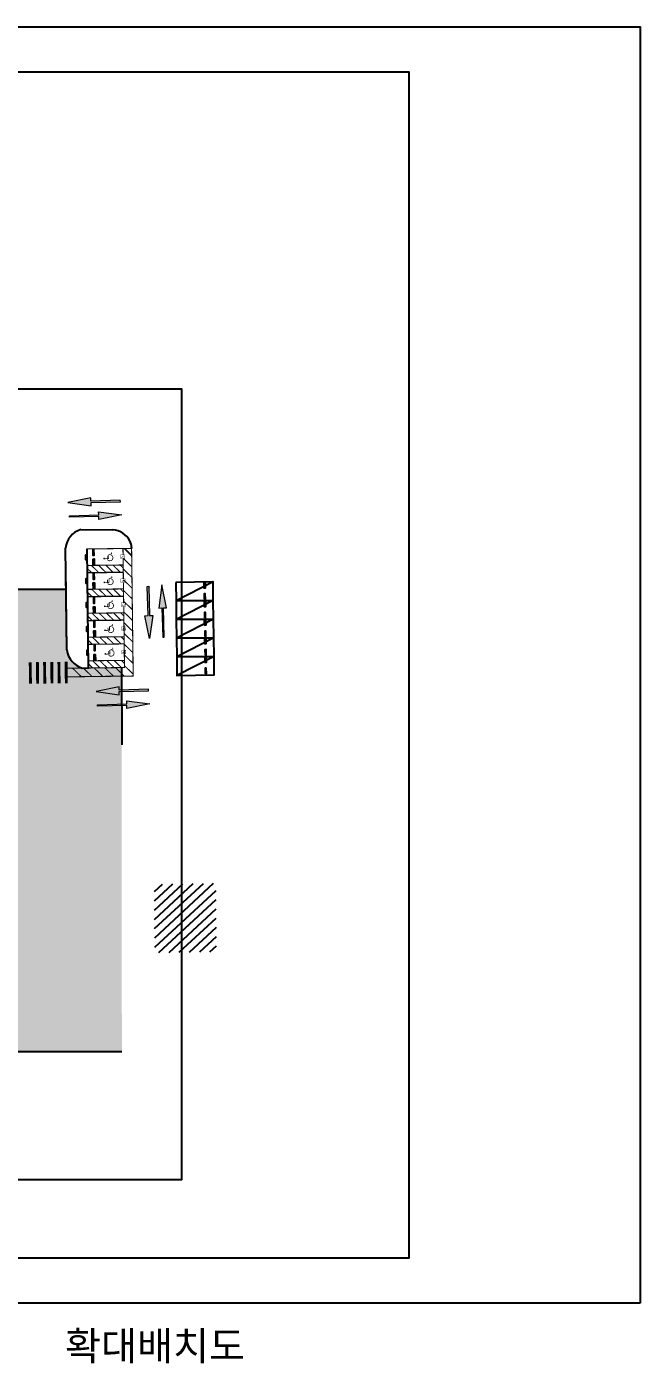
# Model space of a CAD drawing. Header units: millimetres. Extents: x 0 to 252300, y -8389 to 178200.
# Drawn here: x 166750 to 252300, y -8389 to 178200 of the extents above; entities that cross this region are included whole.
import ezdxf
from ezdxf.enums import TextEntityAlignment as Align

# ---------------------------------------------------------------- set-up
doc = ezdxf.new("R2010")
doc.units = ezdxf.units.MM
doc.header["$LTSCALE"] = 300
doc.layers.get('DEFPOINTS').update_dxf_attribs({"color": 137})
for name, color, linetype in [('-C-포-아스콘포장(T100)', 252, 'Continuous'), ('ETC-8', 8, 'Continuous'), ('XR-SITE PLAN$0$4ELE', 4, 'Continuous'), ('XR-SITE PLAN$0$XR-PLAN$0$주차장', 252, 'Continuous'), ('XR-SITE PLAN$0$XR-SITE PLAN$0$입면선', 252, 'Continuous'), ('XR-SITE PLAN$0$보행로 도색', 3, 'Continuous'), ('XR-SITE PLAN$0$일반형 주차', 5, 'Continuous')]:
    doc.layers.add(name, color=color, linetype=linetype)
doc.layers.add('XR-SITE PLAN$0$XR-PL-B3F$0$ETC-차량동선', color=251, linetype='Continuous', lineweight=13)
doc.styles.get("Standard").update_dxf_attribs({"font": 'malgun.ttf'})

# ---------------------------------------------------------------- blocks, each defined once
blk = doc.blocks.new('XR-SITE PLAN$0$park')
h = blk.add_hatch(color=256)
h.dxf.hatch_style = 1
h.paths.add_polyline_path([(844.4949225261807, 2073.085751318955), (1323.512613478, 2073.085751318955), (1330.160176245379, 2162.342438340769), (985.0847255553817, 2162.342438340769), (985.0847255553817, 2265.53323812125), (1337.845508755883, 2265.53323812125), (1358.481831726385, 2542.616717453289, -2.587853515903726), (1470.048604312469, 2651.243377763371), (1419.303874915815, 1969.894951538416), (913.1354209671263, 1969.894951538416), (720.7455218280666, 1510.824268662254), (495.1877222595504, 1593.60957836709), (524.1618275003275, 1672.552756158926), (656.3108479531948, 1624.050786347594)])
h = blk.add_hatch(color=256)
h.dxf.hatch_style = 1
h.paths.add_polyline_path([(842.7421751441434, 1630.047273533535), (905.5573800791753, 1754.513020616258, 1.425605995546907), (1491.193757862551, 2151.764695192629), (1499.364650035393, 2268.35899181728, -1.358171842890993)])
h = blk.add_hatch(color=256)
h.dxf.hatch_style = 1
h.paths.add_polyline_path([(1056.638801221037, 65.6736075374065), (1214.768549834611, 65.6736075374065), (1216.962993691675, 95.13835956528783), (1103.049258769024, 95.13835956528783), (1103.049258769024, 129.2029370052624), (1219.500018358813, 129.2029370052624), (1226.312327434774, 220.671669286734, -2.587853515903702), (1263.141918566544, 256.5306924752658), (1246.390446847421, 31.60903009743197), (1079.297890787479, 31.60903009743197), (1015.787571729627, -119.9359609338571), (941.3281126797665, -92.60749173571821), (950.8928282728884, -66.54735847801203), (994.5168776107021, -82.55846712476341)])
h = blk.add_hatch(color=256)
h.dxf.hatch_style = 1
h.paths.add_polyline_path([(1056.060197323561, -80.57895148434909), (1076.796284430893, -39.49124706553994, 1.425605995546906), (1270.122198999743, 91.64651386410696), (1272.819513002178, 130.1357537467266, -1.358171842890993)])
at = {"const_width": 150}
for points in [[(1400, 0), (3300, 0), (3300, 5000), (0, 5000), (0, 0), (900, 0)], [(2300, 5000), (2300, 0)], [(2300, 4432.996366977692), (3307.641409065691, 3425.354957912001)], [(2741.598563708365, 4991.397803269327), (3307.641409065691, 4425.354957912001)], [(2300, 3432.996366977692), (3307.641409065691, 2425.354957912001)], [(2300, 2432.996366977692), (3307.641409065691, 1425.354957912001)], [(2300, 1432.996366977692), (3307.641409065691, 425.3549579120008)], [(2300, 432.9963669776917), (2732.996366977692, 0)]]:
    blk.add_lwpolyline(points, dxfattribs=at)
at = {"const_width": 50}
blk.add_lwpolyline([(900, -228.8804113278165), (1400, -228.8804113278165), (1400, 351.1195886721835), (900, 351.1195886721835)], close=True, dxfattribs=at)
at = {"layer": 'XR-SITE PLAN$0$4ELE'}
for points in [[(91.037952022627, 4197.614478946663), (888.160649956204, 4197.614478946663), (888.160649956204, 4047.655292932875), (91.037952022627, 4047.655292932875)], [(800, 5151.119588672184), (1500, 5151.119588672184), (1500, 5181.119588672184), (800, 5181.119588672184)], [(2208.962047977373, 4197.614478946663), (1411.839350043796, 4197.614478946663), (1411.839350043796, 4047.655292932875), (2208.962047977373, 4047.655292932875)]]:
    blk.add_lwpolyline(points, close=True, dxfattribs=at)
blk = doc.blocks.new('XR-SITE PLAN$0$확장형 주차')
at = {"layer": 'XR-SITE PLAN$0$XR-PLAN$0$주차장'}
blk.add_line((1164637.121094154, 233357.1161172677), (1166266.757465922, 238937.8226402639), dxfattribs=at)
at = {"layer": 'XR-SITE PLAN$0$XR-PLAN$0$주차장', "color": 4}
blk.add_lwpolyline([(1168173.112800766, 237169.8267869575), (1166266.757465922, 238937.8226402639), (1162730.765759309, 235125.111970574), (1164637.121094154, 233357.1161172677)], close=True, dxfattribs=at)
at = {"layer": 'XR-SITE PLAN$0$XR-PLAN$0$주차장'}
for points in [[(1163727.406483771, 235905.6292774566), (1163625.406723003, 235795.6472389079), (1164175.316915747, 235285.6484350695), (1164277.316676515, 235395.6304736183)], [(1165413.797741519, 234341.6329456857), (1165311.797980751, 234231.6509071369), (1164761.887788007, 234741.6497109753), (1164863.887548775, 234851.6317495241)]]:
    blk.add_lwpolyline(points, close=True, dxfattribs=at)

msp = doc.modelspace()

# ---------------------------------------------------------------- hatches: boundary and pattern name
at = {"layer": '-C-포-아스콘포장(T100)'}
h = msp.add_hatch(dxfattribs=at)
h.set_pattern_fill('CROSS', color=256, scale=100)
h.set_pattern_definition([(0, (0, 0), (635, 635), [317.5, -952.5]), (90, (158.75, -158.75), (-635, 635), [317.5, -952.5])])
edge = h.paths.add_edge_path()
edge.add_line((172353.2853825181, 91202.99178813957), (172245.1770469291, 99674.02404072126))
edge.add_line((172245.1770469291, 99674.02404072126), (160725.7765833339, 99674.02404072126))
edge.add_line((160725.7765833339, 99674.02404072126), (160710.1279447788, 99301.32316064212))
edge.add_line((160710.1279447788, 99301.32316064212), (160971.9606947665, 94258.84404072042))
edge.add_line((160971.9606947665, 94258.84404072042), (160979.1589733752, 89489.02401594172))
edge.add_line((160979.1589733752, 89489.02401594172), (160974.6068837409, 63754.12322273699))
edge.add_line((160974.6068837409, 63754.12322273699), (160622.2435457172, 59629.97089775795))
edge.add_arc((154594.4646669399, 60144.97813299795), 6049.739718680721, 295.23277837890623, 355.1165671374055, ccw=False)
edge.add_line((157173.4497427408, 54672.48449274775), (150516.9406627481, 52105.22701868293))
edge.add_line((150516.9406627481, 52105.22701868293), (149546.0426787679, 51958.39818563606))
edge.add_line((149546.0426787679, 51958.39818563606), (122940.8748742704, 51797.43188267824))
edge.add_line((122940.8748742704, 51797.43188267824), (118515.4591497842, 51749.73799526702))
edge.add_line((118515.4591497842, 51749.73799526702), (114515.4591497842, 51738.93702616444))
edge.add_line((114515.4591497842, 51738.93702616444), (99263.92412272736, 51763.41298368451))
edge.add_line((99263.92412272736, 51763.41298368451), (92845.3903067772, 51675.37701174495))
edge.add_line((92845.3903067772, 51675.37701174495), (91092.32753775164, 51721.83096173283))
edge.add_line((91092.32753775164, 51721.83096173283), (90515.45914978418, 51721.83096173283))
edge.add_line((90515.45914978418, 51721.83096173283), (79680.45914978418, 51726.34249297388))
edge.add_line((79680.45914978418, 51726.34249297388), (79680.45914978418, 38777.17707670186))
edge.add_line((79680.45914978418, 38777.17707670186), (103109.1535207693, 38652.90627965209))
edge.add_line((103109.1535207693, 38652.90627965209), (103732.3413817648, 38212.76647469279))
edge.add_line((103732.3413817648, 38212.76647469279), (151033.570525742, 38595.09988966462))
edge.add_line((151033.570525742, 38595.09988966462), (157510.828937712, 35070.25884992187))
edge.add_line((157510.828937712, 35070.25884992187), (180022.4557276694, 35070.25884992187))
edge.add_line((180022.4557276694, 35070.25884992187), (179994.7794847553, 45357.22646668431))
edge.add_line((179994.7794847553, 45357.22646668431), (180004.6856837635, 67246.8798997092))
edge.add_line((180004.6856837635, 67246.8798997092), (179993.5309827392, 77946.23892363785))
edge.add_line((179993.5309827392, 77946.23892363785), (179960.0683697526, 86144.38679775475))
edge.add_line((179960.0683697526, 86144.38679775475), (179960.0683697526, 88734.83855055686))
edge.add_line((179960.0683697526, 88734.83855055686), (174500.9475265519, 88665.57452722064))
edge.add_arc((175366.1497638212, 91575.47497051828), 3035.802282968994, 187.0477674391541, 253.44117924282182, ccw=False)
at = {"layer": 'ETC-8'}
h = msp.add_hatch(dxfattribs=at)
h.set_pattern_fill('ANSI31', color=256, scale=300, angle=-2.156204616008293)
h.set_pattern_definition([(42.8437953839917, (46067.04979300499, 18656.60848212242), (-647.7018568914856, 698.3828137771729), [])])
h.paths.add_polyline_path([(184554.9844842235, 58490.56372969371), (193131.5861232344, 58620.62654158345), (193232.182789332, 49062.86415776482), (184603.5057416919, 48931.75915273896)])
at = {"layer": 'XR-SITE PLAN$0$XR-PL-B3F$0$ETC-차량동선'}
for points in [[(179792.596261667, 112102.33193496), (175703.883583714, 111978.1029184218), (175690.5733319458, 112416.1792767836), (172494.6511854231, 111770.9753158505), (175723.848961372, 111320.9883808971), (175710.538709609, 111759.0647392484), (179799.2513875405, 111883.2937557765)], [(179792.596261667, 112102.33193496), (175703.883583714, 111978.1029184218), (175690.5733319458, 112416.1792767836), (172494.6511854231, 111770.9753158505), (175723.848961372, 111320.9883808971), (175710.538709609, 111759.0647392484), (179799.2513875405, 111883.2937557765)], [(179792.596261667, 112102.33193496), (175703.883583714, 111978.1029184218), (175690.5733319458, 112416.1792767836), (172494.6511854231, 111770.9753158505), (175723.848961372, 111320.9883808971), (175710.538709609, 111759.0647392484), (179799.2513875405, 111883.2937557765)], [(172691.0636562281, 109928.9557006815), (176779.7763341686, 110053.1847172169), (176766.4660823999, 110491.2610755629), (179995.663858354, 110041.2741406147), (176799.741711826, 109396.0701796873), (176786.4314600498, 109834.1465380414), (172697.7187821125, 109709.9175215082)], [(172691.0636562281, 109928.9557006815), (176779.7763341686, 110053.1847172169), (176766.4660823999, 110491.2610755629), (179995.663858354, 110041.2741406147), (176799.741711826, 109396.0701796873), (176786.4314600498, 109834.1465380414), (172697.7187821125, 109709.9175215082)], [(172691.0636562281, 109928.9557006815), (176779.7763341686, 110053.1847172169), (176766.4660823999, 110491.2610755629), (179995.663858354, 110041.2741406147), (176799.741711826, 109396.0701796873), (176786.4314600498, 109834.1465380414), (172697.7187821125, 109709.9175215082)], [(183759.2391292073, 100081.0940869421), (183883.4681457377, 95992.38140900224), (184321.5445040863, 96005.691660768), (183871.5575691307, 92776.4938848216), (183226.3536082055, 95972.41603134174), (183664.4299665593, 95985.72628311277), (183540.2009500238, 100074.4389610582)], [(183759.2391292073, 100081.0940869421), (183883.4681457377, 95992.38140900224), (184321.5445040863, 96005.691660768), (183871.5575691307, 92776.4938848216), (183226.3536082055, 95972.41603134174), (183664.4299665593, 95985.72628311277), (183540.2009500238, 100074.4389610582)], [(183759.2391292073, 100081.0940869421), (183883.4681457377, 95992.38140900224), (184321.5445040863, 96005.691660768), (183871.5575691307, 92776.4938848216), (183226.3536082055, 95972.41603134174), (183664.4299665593, 95985.72628311277), (183540.2009500238, 100074.4389610582)], [(185932.6153634753, 92979.56148150878), (185808.3863469452, 97068.27415944851), (186246.4627052943, 97081.5844112251), (185601.2587443612, 100277.5065577529), (185151.2718094179, 97048.3087817934), (185589.3481677614, 97061.61903356464), (185713.577184297, 92972.90635561931)], [(185932.6153634753, 92979.56148150878), (185808.3863469452, 97068.27415944851), (186246.4627052943, 97081.5844112251), (185601.2587443612, 100277.5065577529), (185151.2718094179, 97048.3087817934), (185589.3481677614, 97061.61903356464), (185713.577184297, 92972.90635561931)], [(185932.6153634753, 92979.56148150878), (185808.3863469452, 97068.27415944851), (186246.4627052943, 97081.5844112251), (185601.2587443612, 100277.5065577529), (185151.2718094179, 97048.3087817934), (185589.3481677614, 97061.61903356464), (185713.577184297, 92972.90635561931)], [(183720.321551507, 85717.5650114434), (179631.6088735567, 85593.3359949181), (179618.2986217886, 86031.41235326967), (176422.3764752657, 85386.20839233673), (179651.5742512175, 84936.22145738601), (179638.2639994516, 85374.29781573443), (183726.9766773888, 85498.52683226773)], [(183720.321551507, 85717.5650114434), (179631.6088735567, 85593.3359949181), (179618.2986217886, 86031.41235326967), (176422.3764752657, 85386.20839233673), (179651.5742512175, 84936.22145738601), (179638.2639994516, 85374.29781573443), (183726.9766773888, 85498.52683226773)], [(183720.321551507, 85717.5650114434), (179631.6088735567, 85593.3359949181), (179618.2986217886, 86031.41235326967), (176422.3764752657, 85386.20839233673), (179651.5742512175, 84936.22145738601), (179638.2639994516, 85374.29781573443), (183726.9766773888, 85498.52683226773)], [(176618.7889460738, 83544.18877716991), (180707.5016240109, 83668.41779370321), (180694.1913722453, 84106.49415205163), (183923.3891481941, 83656.50721709826), (180727.4670016638, 83011.30325617857), (180714.1567498952, 83449.37961453001), (176625.4440719553, 83325.15059799427)], [(176618.7889460738, 83544.18877716991), (180707.5016240109, 83668.41779370321), (180694.1913722453, 84106.49415205163), (183923.3891481941, 83656.50721709826), (180727.4670016638, 83011.30325617857), (180714.1567498952, 83449.37961453001), (176625.4440719553, 83325.15059799427)], [(176618.7889460738, 83544.18877716991), (180707.5016240109, 83668.41779370321), (180694.1913722453, 84106.49415205163), (183923.3891481941, 83656.50721709826), (180727.4670016638, 83011.30325617857), (180714.1567498952, 83449.37961453001), (176625.4440719553, 83325.15059799427)]]:
    msp.add_hatch(color=256, dxfattribs=at).paths.add_polyline_path(points)

# ---------------------------------------------------------------- linework, layer by layer
at = {"layer": '-C-포-아스콘포장(T100)'}
msp.add_line((179954.8160728824, 88727.12988657693), (179993.5309827391, 77946.23892363778), dxfattribs=at)
at = {"layer": '-C-포-아스콘포장(T100)', "color": 252}
for points in [[(160725.7765833339, 99674.02404072126), (172245.1770469291, 99674.02404072126)], [(180022.4557276692, 35070.25884992187), (157510.828937712, 35070.25884992187)]]:
    msp.add_lwpolyline(points, dxfattribs=at)
at = {"const_width": 150}
for points in [[(180169.2094978452, 105356.9954458867), (181369.1129219315, 105372.2195343742), (181595.1673662601, 87555.48771299541), (172376.7395322995, 87438.52649908769), (172361.5154438069, 88638.42992317874), (180380.0398536971, 88740.16704858796), (180279.8232663521, 96638.84856305164)], [(180311.643599021, 105358.8026157895), (181382.5298405055, 104314.7502114697)], [(180430.482609246, 105360.3104168193), (181381.0220394859, 104433.5892216892)], [(180180.6509705128, 104005.1868652816), (181401.5599511178, 102814.8709313583)], [(180199.6810811149, 102505.3075851863), (181420.5900617303, 101314.9916512472)], [(180218.7111917273, 101005.4283050746), (181439.6201723294, 99815.11237114872)], [(180237.741302342, 99505.54902496588), (181458.6502829415, 98315.23309103746)], [(180256.7714129413, 98005.66974486795), (181477.6803935435, 96815.35381094209)], [(180275.8015235508, 96505.79046475404), (181496.7105041532, 95315.47453082784)], [(180294.831634153, 95005.9111846585), (181515.7406147681, 93815.595250719)], [(180313.8617447651, 93506.03190454718), (181534.7707253647, 92315.7159706185)], [(180332.8918553773, 92006.1526244357), (181553.8008359795, 90815.83669050987)], [(180351.9219659796, 90506.27334434015), (181572.8309465792, 89315.9574104118)], [(173141.2338704744, 88648.32280461938), (174356.3613830378, 87463.6434690266)], [(174641.1131505677, 88667.35291523466), (175856.2406631465, 87482.67357963088)], [(176140.9924306763, 88686.38302583885), (177356.119943255, 87501.70369023524)], [(177640.8717107849, 88705.41313644324), (178855.9992233639, 87520.73380083946)], [(179140.7509908958, 88724.44324705051), (180355.8785034594, 87539.7639114575)], [(180370.9520765916, 89006.3940642288), (181591.8610571937, 87816.07813030315)]]:
    msp.add_lwpolyline(points, dxfattribs=at)
at = {"layer": 'DEFPOINTS'}
for points in [[(252299.9999999999, 0), (0, 0), (0, 178200.0000001487), (252299.9999999999, 178200.0000001487)], [(13949.99999999988, 171900.0000001487), (220049.9999999999, 171900.0000001487), (220049.9999999999, 6300.00000014843), (13949.99999999988, 6300.00000014843)], [(50915.45914978412, 127639.0240407211), (188315.4591497841, 127639.0240407211), (188315.4591497841, 17239.02404072095), (50915.45914978412, 17239.02404072095)]]:
    msp.add_lwpolyline(points, close=True, dxfattribs=at)
at = {"layer": 'XR-SITE PLAN$0$XR-PL-B3F$0$ETC-차량동선'}
for points in [[(179799.2513875515, 111883.2937557866), (179792.596261667, 112102.33193496), (175703.88358373, 111978.1029184264), (175690.573331956, 112416.1792767783), (172494.6511854231, 111770.9753158505), (175723.848961377, 111320.9883809027), (175710.5387096116, 111759.064739251)], [(172697.7187821152, 109709.9175215108), (172691.0636562337, 109928.9557006864), (176779.7763341737, 110053.1847172221), (176766.4660823999, 110491.2610755629), (179995.6638583568, 110041.2741406172), (176799.7417118365, 109396.070179687), (176786.4314600577, 109834.1465380332)], [(183540.2009500238, 100074.4389610582), (183759.2391292019, 100081.0940869369), (183883.4681457375, 95992.3814089917), (184321.5445040863, 96005.691660768), (183871.5575691326, 92776.49388480885), (183226.3536082077, 95972.41603133394), (183664.4299665593, 95985.72628311277)], [(185713.577184297, 92972.90635561931), (185932.6153634805, 92979.56148150339), (185808.3863469452, 97068.27415944851), (186246.4627053067, 97081.58441121149), (185601.2587443739, 100277.5065577396), (185151.2718094179, 97048.3087817934), (185589.3481677742, 97061.61903355113)], [(183726.9766773916, 85498.52683227009), (183720.3215515101, 85717.56501144558), (179631.6088735699, 85593.33599491007), (179618.298621794, 86031.41235326955), (176422.3764752657, 85386.20839233673), (179651.57425122, 84936.22145738854), (179638.2639994542, 85374.29781573711)], [(176625.444071958, 83325.15059799692), (176618.7889460767, 83544.18877717233), (180707.5016240139, 83668.41779370545), (180694.1913722453, 84106.49415205163), (183923.3891481994, 83656.50721710367), (180727.4670016767, 83011.30325617056), (180714.156749898, 83449.3796145271)]]:
    msp.add_lwpolyline(points, close=True, dxfattribs=at)
at = {"layer": 'XR-SITE PLAN$0$XR-SITE PLAN$0$입면선'}
for p, q in [((174272.618271374, 108011.1759875142), (178758.70800609, 107977.2165531975)), ((172353.2853825178, 91202.99178816771), (172171.9194438052, 105414.2615111054)), ((175380.442253334, 88676.73334656359), (175169.6118975006, 105293.5617438538)), ((181367.6821424234, 105484.9880083271), (181369.1129219315, 105372.2195343742)), ((172353.2853825178, 91202.99178816771), (172202.4103599644, 102647.1476076593))]:
    msp.add_line(p, q, dxfattribs=at)
msp.add_lwpolyline([(174380.522732047, 88664.04670204697), (175380.442253334, 88676.73334656359)], dxfattribs=at)
for centre, radius, start, end in [((175193.2643976795, 105118.3389351726), 3035.802282968859, 107.6536847521235, 174.4060648834791), ((178462.7854298492, 104955.8715993492), 3035.802282968859, 29.09972390446872, 84.40606477782289), ((179367.8431022909, 105459.6145275245), 2000, 0.7269160750964174, 29.09972390446872), ((175366.1497638211, 91575.4749705182), 3035.802282968859, 187.0477674238036, 254.2661188160914)]:
    msp.add_arc(centre, radius, start, end, dxfattribs=at)
at = {"layer": 'XR-SITE PLAN$0$보행로 도색', "color": 253, "const_width": 400.0000000000001}
for points in [[(167233.0589040722, 89481.29103669833), (167267.2952328947, 86481.48639742687)], [(168232.9937838266, 89492.70314630514), (168267.230112649, 86492.8985070283)], [(169232.9286635867, 89504.1152559114), (169267.1649924116, 86504.3106166375)], [(170232.863543346, 89515.52736551856), (170267.0998721686, 86515.72272624151)], [(171232.7984231035, 89526.93947512217), (171267.0347519259, 86527.1348358453)], [(172232.7333028607, 89538.35158472619), (172266.9696316856, 86538.54694545199)]]:
    msp.add_lwpolyline(points, dxfattribs=at)

# ---------------------------------------------------------------- block references
at = {"xscale": -1, "rotation": 90.72691618180949}
for p in [(180169.2094978452, 105356.9954458867), (180211.575454218, 102017.8755909346), (180253.9414106099, 98678.7557360002), (180296.3073670116, 95339.63588105011), (180338.1736103477, 92039.90146482602)]:
    msp.add_blockref('XR-SITE PLAN$0$park', p, dxfattribs=at)
at = {"layer": 'XR-SITE PLAN$0$일반형 주차', "rotation": 133.5704345958156}
for p in [(1164524.214398488, -582273.5526252962), (1164557.199923541, -584873.3433774799), (1164590.185448593, -587473.1341296624), (1164623.170973646, -590072.9248818454), (1164656.1564987, -592672.7156340283)]:
    msp.add_blockref('XR-SITE PLAN$0$확장형 주차', p, dxfattribs=at)

# ---------------------------------------------------------------- texts
at = {"layer": 'DEFPOINTS'}
msp.add_text('확대배치도', height=4000, dxfattribs=at).set_placement((184629.1480491703, -5963.081642805599), align=Align.MIDDLE_CENTER)

doc.saveas('drawing.dxf')
